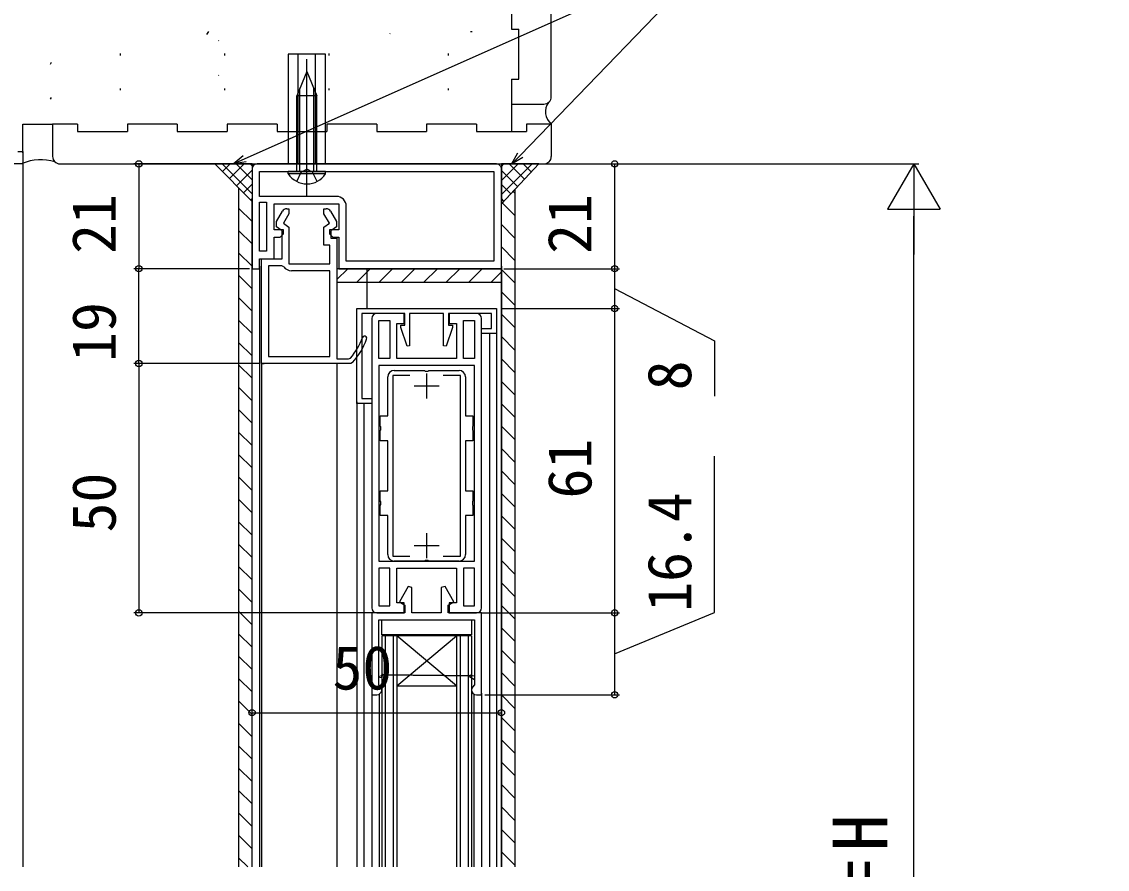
# Model space of a CAD drawing. Units: millimetres, scale not verified. Extents: x -525 to 525, y -782 to 777.
# Drawn here: x -389.2 to -171.5, y -379.8 to -209.9 of the extents above; entities that cross this region are included whole.
import ezdxf
from ezdxf.enums import TextEntityAlignment as Align

# ---------------------------------------------------------------- set-up
doc = ezdxf.new("R2010")
doc.units = ezdxf.units.MM
doc.header["$LTSCALE"] = 4
for name, color, linetype in [('0-2_YKK_11', 7, 'Continuous'), ('0-3_YKK_12', 2, 'Continuous'), ('0-4_YKK_13', 4, 'Continuous'), ('0-6_YKK_D', 6, 'Continuous'), ('0-8_YSS_K', 3, 'Continuous'), ('0-9_YSS_KE', 3, 'Continuous')]:
    doc.layers.add(name, color=color, linetype=linetype)
doc.styles.add('ＭＳ ゴシック', font='')
doc.styles.get('ＭＳ ゴシック').set_extended_font_data('MS Gothic')

msp = doc.modelspace()

# ---------------------------------------------------------------- linework, layer by layer
at = {"layer": '0-2_YKK_11'}
for p, q in [((-293.996, -238.425), (-341.996, -238.425)), ((-318.996, -269.425), (-318.996, -327.425)), ((-296.996, -327.425), (-296.996, -269.425)), ((-307.996, -280.425), (-307.996, -285.425)), ((-310.496, -282.925), (-305.496, -282.925)), ((-307.996, -312.425), (-307.996, -317.425)), ((-310.496, -314.925), (-305.496, -314.925)), ((-317.21, -341.025), (-316.871, -340.829)), ((-316.621, -341.262), (-316.621, -341.262))]:
    msp.add_line(p, q, dxfattribs=at)
for points in [[(-389.996, -235.925), (-388.996, -235.925), (-388.996, -238.425), (-406.996, -238.425)], [(-342.996, -239.425), (-342.996, -259.425), (-341.496, -259.425), (-341.496, -257.425), (-338.596, -257.425), (-338.596, -253.125), (-337.396, -253.125), (-336.696, -252.425), (-336.696, -251.625), (-338.596, -251.625), (-338.596, -246.425), (-325.596, -246.425), (-325.596, -251.625), (-327.496, -251.625), (-327.496, -252.425), (-326.796, -253.125), (-325.596, -253.125), (-325.596, -259.425), (-292.996, -259.425), (-292.996, -239.425)], [(-341.496, -239.925), (-294.496, -239.925), (-294.496, -257.925), (-324.096, -257.925), (-324.096, -253.125), (-324.096, -246.925)], [(-326.096, -244.925), (-341.496, -244.925), (-341.496, -239.925)], [(-322.844, -278.256), (-323.219, -278.425), (-341.096, -278.425), (-341.096, -257.425), (-336.996, -257.425), (-336.996, -251.825), (-338.096, -251.055), (-338.096, -249.962), (-336.92, -247.925)], [(-336.054, -247.425), (-335.596, -247.425), (-335.596, -248.432), (-336.691, -250.329), (-335.596, -251.096), (-335.596, -258.425), (-327.396, -258.425), (-327.396, -254.725), (-328.596, -254.725), (-328.596, -251.096), (-327.501, -250.329), (-328.596, -248.432), (-328.596, -247.425), (-328.138, -247.425)], [(-327.272, -247.925), (-326.096, -249.962), (-326.096, -251.055), (-327.196, -251.825), (-327.196, -253.325), (-325.996, -253.325)], [(-325.996, -253.325), (-325.996, -277.525), (-323.634, -277.525), (-323.249, -277.344)], [(-339.696, -258.825), (-339.696, -277.025), (-327.396, -277.025), (-327.396, -259.825), (-335.096, -259.825)], [(-336.639, -259.033), (-337.045, -258.825), (-339.696, -258.825)], [(-297.996, -268.425), (-303.496, -268.425), (-303.496, -270.425), (-301.996, -270.425), (-301.996, -277.425), (-313.996, -277.425), (-313.996, -270.425), (-312.496, -270.425), (-312.496, -268.425), (-317.996, -268.425)], [(-314.496, -279.825), (-308.454, -279.825), (-308.271, -279.945), (-307.721, -279.945), (-307.538, -279.825), (-301.496, -279.825)], [(-315.796, -316.725), (-315.796, -308.925), (-317.296, -308.925), (-317.296, -306.883), (-317.176, -306.7), (-317.176, -306.15), (-317.296, -305.967), (-317.296, -303.925), (-315.796, -303.925), (-315.796, -293.925), (-317.296, -293.925), (-317.296, -291.883), (-317.176, -291.7), (-317.176, -291.15), (-317.296, -290.967), (-317.296, -288.925), (-315.796, -288.925), (-315.796, -281.125)], [(-311.332, -280.825), (-314.796, -280.825), (-314.796, -317.025), (-311.332, -317.025)], [(-304.66, -317.025), (-301.196, -317.025), (-301.196, -280.825), (-304.66, -280.825)], [(-300.196, -281.125), (-300.196, -288.925), (-298.696, -288.925), (-298.696, -290.967), (-298.816, -291.15), (-298.816, -291.7), (-298.696, -291.883), (-298.696, -293.925), (-300.196, -293.925)], [(-300.196, -293.925), (-300.196, -303.925), (-298.696, -303.925), (-298.696, -305.967), (-298.816, -306.15), (-298.816, -306.7), (-298.696, -306.883), (-298.696, -308.925), (-300.196, -308.925), (-300.196, -316.725)], [(-317.996, -328.425), (-312.496, -328.425), (-312.496, -326.425), (-313.996, -326.425), (-313.996, -319.425), (-301.996, -319.425), (-301.996, -326.425), (-303.496, -326.425), (-303.496, -328.425), (-297.996, -328.425)], [(-301.496, -318.025), (-307.538, -318.025), (-307.721, -317.905), (-308.271, -317.905), (-308.454, -318.025), (-314.496, -318.025)], [(-297.996, -344.825), (-296.996, -344.825), (-296.996, -328.425), (-303.646, -328.425), (-303.646, -326.872), (-302.525, -326.225), (-304.305, -323.143), (-305.046, -323.341), (-305.046, -328.425), (-310.946, -328.425), (-310.946, -323.341), (-311.687, -323.143), (-313.467, -326.225), (-312.346, -326.872), (-312.346, -328.425), (-318.996, -328.425), (-318.996, -344.825), (-317.996, -344.825)], [(-317.596, -329.825), (-298.396, -329.825), (-298.396, -341.025), (-298.396, -341.825), (-298.396, -342.85), (-298.771, -343.334), (-298.996, -343.625), (-298.996, -343.825)], [(-316.996, -343.825), (-316.996, -343.625), (-317.221, -343.334), (-317.596, -342.85), (-317.596, -341.825), (-317.596, -341.025), (-317.596, -329.825)], [(-316.871, -340.829), (-317.21, -341.025), (-317.21, -341.025)], [(-298.782, -341.025), (-316.871, -340.829), (-298.396, -341.025)], [(-298.396, -341.825), (-299.371, -341.262), (-299.121, -340.829), (-298.782, -341.025), (-298.782, -341.025)]]:
    msp.add_lwpolyline(points, dxfattribs=at)
for points in [[(-341.496, -255.925), (-341.496, -246.125), (-340.096, -246.125), (-340.096, -255.925)], [(-321.996, -267.425), (-293.996, -267.425), (-293.996, -272.425), (-296.996, -272.425), (-296.996, -271.425), (-294.996, -271.425), (-294.996, -268.425), (-303.596, -268.425), (-303.596, -270.725), (-302.796, -270.725), (-302.796, -271.225), (-304.096, -274.963), (-304.596, -274.878), (-304.596, -268.425), (-311.396, -268.425), (-311.396, -274.878), (-311.896, -274.963), (-313.196, -271.225), (-313.196, -270.725), (-312.396, -270.725), (-312.396, -268.425), (-320.996, -268.425), (-320.996, -285.425), (-318.996, -285.425), (-318.996, -286.425), (-321.996, -286.425)], [(-315.396, -269.825), (-315.396, -277.425), (-317.596, -277.425), (-317.596, -269.825)], [(-298.396, -269.825), (-298.396, -277.425), (-300.596, -277.425), (-300.596, -269.825)], [(-298.396, -318.025), (-298.396, -278.825), (-317.596, -278.825), (-317.596, -318.025)], [(-315.396, -327.025), (-315.396, -319.425), (-317.596, -319.425), (-317.596, -327.025)], [(-298.396, -327.025), (-298.396, -319.425), (-300.596, -319.425), (-300.596, -327.025)]]:
    msp.add_lwpolyline(points, close=True, dxfattribs=at)
for centre, radius, start, end in [((-341.996, -239.425), 1, 90.00001, 179.99999), ((-293.996, -239.425), 1, 0.00001, 89.99999), ((-326.096, -246.925), 2, 0.00001, 89.99999), ((-336.054, -248.425), 1, 90, 150.00002), ((-328.138, -248.425), 1, 29.99998, 90), ((-335.096, -257.925), 1.9, 215.68531, 269.99999), ((-317.996, -269.425), 1, 90.00001, 179.99999), ((-297.996, -269.425), 1, 0.00001, 89.99999), ((-334.095, -268.335), 14.1, 320.28516, 339.73341), ((-334.095, -268.335), 15, 318.5951, 339.7334), ((-320.446, -273.375), 0.45, 339.73339, 159.73341), ((-314.496, -281.125), 1.3, 90.00001, 179.99999), ((-301.496, -281.125), 1.3, 0.00001, 89.99999), ((-314.496, -316.725), 1.3, 180.00001, 269.99999), ((-301.496, -316.725), 1.3, 270.00001, 359.99999), ((-317.996, -327.425), 1, 180.00001, 269.99999), ((-297.996, -327.425), 1, 270.00001, 359.99999), ((-317.234, -340.927), 0.376, 195.12324, 15.12326), ((-316.746, -341.045), 0.25, 299.99992, 119.99994), ((-317.996, -343.825), 1, 270.00001, 359.99999), ((-297.996, -343.825), 1, 180.00001, 269.99999)]:
    msp.add_arc(centre, radius, start, end, dxfattribs=at)
at = {"layer": '0-3_YKK_12'}
for p, q in [((-388.996, -235.925), (-388.996, -379.331)), ((-342.996, -379.331), (-342.996, -258.925)), ((-341.496, -258.925), (-341.496, -379.331)), ((-292.996, -258.925), (-292.996, -379.331)), ((-319.995, -259.425), (-319.995, -267.425)), ((-295.396, -272.425), (-295.396, -379.331)), ((-293.996, -272.125), (-293.996, -379.331)), ((-341.096, -278.425), (-341.096, -379.331)), ((-341.096, -278.425), (-340.596, -278.425)), ((-325.996, -278.425), (-325.996, -379.331)), ((-321.996, -286.125), (-321.996, -379.331)), ((-320.597, -286.425), (-320.597, -379.331)), ((-316.996, -333.025), (-316.996, -379.331)), ((-298.996, -333.025), (-316.996, -333.025)), ((-316.296, -333.025), (-316.296, -379.331)), ((-314.696, -333.025), (-314.696, -379.331)), ((-313.996, -333.025), (-313.996, -379.331)), ((-313.996, -343.025), (-301.996, -333.025)), ((-301.996, -333.025), (-301.996, -379.331)), ((-301.296, -333.025), (-301.296, -379.331)), ((-299.696, -333.025), (-299.696, -379.331)), ((-298.996, -333.025), (-298.996, -379.331)), ((-318.995, -344.547), (-318.995, -379.331)), ((-317.496, -344.691), (-317.496, -379.331)), ((-298.496, -344.691), (-298.496, -379.331)), ((-296.996, -344.525), (-296.996, -379.331))]:
    msp.add_line(p, q, dxfattribs=at)
msp.add_lwpolyline([(-313.996, -343.025), (-301.996, -343.025), (-313.996, -333.025)], dxfattribs=at)
at = {"layer": '0-4_YKK_13'}
for p, q in [((-333.746, -238.425), (-333.746, -216.425)), ((-331.996, -244.925), (-331.996, -217.425)), ((-330.246, -238.425), (-330.246, -216.425)), ((-331.996, -219.925), (-333.996, -224.753)), ((-333.396, -239.925), (-333.396, -223.305)), ((-330.596, -239.925), (-330.596, -223.305)), ((-333.996, -239.925), (-333.996, -224.753)), ((-329.996, -239.925), (-329.996, -224.753)), ((-328.246, -239.925), (-335.746, -239.925)), ((-333.996, -239.925), (-329.996, -239.925)), ((-328.246, -240.434), (-328.246, -239.925))]:
    msp.add_line(p, q, dxfattribs=at)
for points in [[(-335.746, -238.425), (-328.246, -238.425), (-328.246, -216.425), (-335.746, -216.425)], [(-316.996, -329.825), (-298.996, -329.825), (-298.996, -332.825), (-316.996, -332.825)]]:
    msp.add_lwpolyline(points, close=True, dxfattribs=at)
for points in [[(-331.996, -219.925), (-329.996, -224.753), (-333.996, -224.753)], [(-328.246, -240.434), (-335.746, -240.434), (-335.746, -239.925)], [(-334.046, -241.934), (-333.141, -240.079), (-331.996, -239.47)], [(-329.946, -241.934), (-330.851, -240.079), (-331.996, -239.47)]]:
    msp.add_lwpolyline(points, dxfattribs=at)
msp.add_arc((-331.996, -237.898), 4.527, 214.06671, 325.93329, dxfattribs=at)
at = {"layer": '0-6_YKK_D'}
for p, q in [((-342.996, -238.425), (-366.696, -238.425)), ((-365.696, -238.425), (-365.696, -259.425)), ((-292.496, -238.425), (-269.296, -238.425)), ((-291.496, -238.425), (-209.296, -238.425)), ((-270.296, -238.425), (-270.296, -259.425)), ((-210.296, -238.425), (-215.546, -247.518)), ((-210.296, -238.425), (-205.046, -247.518)), ((-210.296, -238.425), (-210.296, -256.611)), ((-215.546, -247.518), (-205.046, -247.518)), ((-210.296, -512.925), (-210.296, -248.925)), ((-343.496, -259.425), (-366.696, -259.425)), ((-343.496, -259.425), (-366.696, -259.425)), ((-365.696, -278.425), (-365.696, -259.425)), ((-292.496, -259.425), (-269.296, -259.425)), ((-292.496, -259.425), (-269.296, -259.425)), ((-270.296, -259.425), (-270.296, -267.425)), ((-292.796, -267.425), (-269.296, -267.425)), ((-292.796, -267.425), (-269.296, -267.425)), ((-270.296, -267.425), (-270.296, -328.425)), ((-341.596, -278.425), (-366.696, -278.425)), ((-341.596, -278.425), (-366.696, -278.425)), ((-365.696, -278.425), (-365.696, -328.425)), ((-318.996, -328.425), (-366.696, -328.425)), ((-296.996, -328.425), (-269.296, -328.425)), ((-296.996, -328.425), (-269.296, -328.425)), ((-270.296, -328.425), (-270.296, -344.825)), ((-296.296, -344.825), (-269.296, -344.825)), ((-342.996, -348.425), (-292.996, -348.425))]:
    msp.add_line(p, q, dxfattribs=at)
for points in [[(-346.815, -238.425), (-344.486, -237.388), (-248.753, -194.765), (-162.542, -194.765)], [(-290.974, -238.486), (-289.202, -236.652), (-248.753, -194.765)], [(-344.208, -238.012), (-346.815, -238.425), (-344.764, -236.764)], [(-288.711, -237.126), (-290.974, -238.486), (-289.694, -236.177)], [(-270.296, -263.425), (-250.296, -273.896), (-250.296, -284.987)], [(-270.296, -336.625), (-250.296, -328.355), (-250.296, -297.014)]]:
    msp.add_lwpolyline(points, dxfattribs=at)
for centre in [(-365.696, -238.425), (-270.296, -238.425), (-365.696, -259.425), (-365.696, -259.425), (-270.296, -259.425), (-270.296, -259.425), (-270.296, -267.425), (-270.296, -267.425), (-365.696, -278.425), (-365.696, -278.425), (-365.696, -328.425), (-270.296, -328.425), (-270.296, -328.425), (-270.296, -344.825), (-342.996, -348.425), (-292.996, -348.425)]:
    msp.add_circle(centre, 0.637, dxfattribs=at)
at = {"layer": '0-8_YSS_K'}
for p, q in [((-351.732, -211.895), (-352.119, -212.479)), ((-315.346, -212.331), (-315.28, -212.307)), ((-299.196, -211.855), (-298.846, -211.855)), ((-289.496, -221.423), (-289.496, -211.423)), ((-289.496, -221.423), (-289.496, -211.423)), ((-349.677, -213.663), (-349.701, -213.729)), ((-369.456, -216.325), (-369.456, -216.675)), ((-348.526, -216.325), (-348.526, -216.675)), ((-327.596, -216.325), (-327.596, -216.675)), ((-303.666, -216.325), (-303.666, -216.675)), ((-383.255, -218.086), (-383.512, -218.475)), ((-349.677, -220.663), (-349.701, -220.729)), ((-290.996, -221.423), (-289.496, -221.423)), ((-290.996, -221.423), (-290.996, -226.425)), ((-290.996, -221.423), (-289.496, -221.423)), ((-290.996, -221.423), (-290.996, -226.425)), ((-369.456, -223.325), (-369.456, -223.675)), ((-348.526, -223.325), (-348.526, -223.675)), ((-327.596, -223.325), (-327.596, -223.675)), ((-303.666, -223.325), (-303.666, -223.675)), ((-383.255, -225.086), (-383.512, -225.475)), ((-290.996, -226.425), (-290.996, -230.425)), ((-290.996, -226.425), (-290.996, -231.925)), ((-377.994, -230.425), (-382.996, -230.425)), ((-377.994, -230.425), (-382.996, -230.425)), ((-377.994, -230.425), (-377.994, -231.925)), ((-377.994, -230.425), (-377.994, -231.925)), ((-357.996, -230.425), (-357.996, -231.925)), ((-357.996, -230.425), (-357.996, -231.925)), ((-337.996, -230.425), (-337.996, -231.925)), ((-337.996, -230.425), (-337.996, -231.925)), ((-317.998, -230.425), (-327.996, -230.425)), ((-327.996, -230.425), (-327.996, -231.925)), ((-317.998, -230.425), (-317.998, -231.925)), ((-317.998, -230.425), (-317.998, -231.925)), ((-297.998, -230.425), (-297.998, -231.925)), ((-297.998, -230.425), (-297.998, -231.925)), ((-377.994, -231.925), (-367.994, -231.925)), ((-377.994, -231.925), (-367.994, -231.925)), ((-357.996, -231.925), (-347.996, -231.925)), ((-357.996, -231.925), (-347.996, -231.925)), ((-337.996, -231.925), (-327.996, -231.925)), ((-337.996, -231.925), (-327.996, -231.925)), ((-317.998, -231.925), (-307.998, -231.925)), ((-317.998, -231.925), (-307.998, -231.925)), ((-297.998, -231.925), (-287.998, -231.925)), ((-297.998, -231.925), (-287.998, -231.925)), ((-350.337, -238.542), (-350.22, -238.425)), ((-342.996, -244.451), (-349.022, -238.425)), ((-348.928, -239.961), (-347.391, -238.425)), ((-347.518, -241.38), (-344.563, -238.425)), ((-342.996, -241.622), (-346.194, -238.425)), ((-342.996, -238.794), (-343.365, -238.425)), ((-292.996, -238.923), (-292.498, -238.425)), ((-292.996, -241.751), (-289.67, -238.425)), ((-292.996, -244.579), (-286.841, -238.425)), ((-288.386, -241.503), (-291.465, -238.425)), ((-287.019, -240.042), (-288.636, -238.425)), ((-285.651, -238.582), (-285.808, -238.425)), ((-346.109, -242.799), (-342.996, -239.686)), ((-289.754, -242.963), (-292.996, -239.722)), ((-344.7, -244.219), (-342.996, -242.515)), ((-291.122, -244.424), (-292.996, -242.55)), ((-343.291, -245.638), (-342.996, -245.343)), ((-292.49, -245.885), (-292.996, -245.379)), ((-290.296, -244.301), (-290.663, -243.934)), ((-342.996, -249.972), (-345.696, -247.272)), ((-290.296, -248.791), (-292.834, -246.252)), ((-342.996, -254.462), (-345.696, -251.762)), ((-290.296, -253.281), (-292.996, -250.581)), ((-342.996, -258.953), (-345.696, -256.253)), ((-290.296, -257.771), (-292.996, -255.071)), ((-342.996, -263.443), (-345.696, -260.743)), ((-325.996, -261.617), (-323.804, -259.425)), ((-322.014, -262.125), (-319.314, -259.425)), ((-317.524, -262.125), (-314.824, -259.425)), ((-313.033, -262.125), (-310.333, -259.425)), ((-308.543, -262.125), (-305.843, -259.425)), ((-304.053, -262.125), (-301.353, -259.425)), ((-299.563, -262.125), (-296.863, -259.425)), ((-295.073, -262.125), (-292.996, -260.048)), ((-290.296, -262.261), (-292.996, -259.561)), ((-342.996, -267.933), (-345.696, -265.233)), ((-290.296, -266.751), (-292.996, -264.051)), ((-342.996, -272.423), (-345.696, -269.723)), ((-290.296, -271.241), (-292.996, -268.541)), ((-342.996, -276.913), (-345.696, -274.213)), ((-290.296, -275.732), (-292.996, -273.032)), ((-290.296, -280.222), (-292.996, -277.522)), ((-342.996, -281.403), (-345.696, -278.703)), ((-290.296, -284.712), (-292.996, -282.012)), ((-342.996, -285.893), (-345.696, -283.193)), ((-290.296, -289.202), (-292.996, -286.502)), ((-342.996, -290.383), (-345.696, -287.683)), ((-290.296, -293.692), (-292.996, -290.992)), ((-342.996, -294.874), (-345.696, -292.174)), ((-290.296, -298.182), (-292.996, -295.482)), ((-342.996, -299.364), (-345.696, -296.664)), ((-290.296, -302.672), (-292.996, -299.972)), ((-342.996, -303.854), (-345.696, -301.154)), ((-290.296, -307.162), (-292.996, -304.462)), ((-342.996, -308.344), (-345.696, -305.644)), ((-290.296, -311.653), (-292.996, -308.953)), ((-342.996, -312.834), (-345.696, -310.134)), ((-290.296, -316.143), (-292.996, -313.443)), ((-342.996, -317.324), (-345.696, -314.624)), ((-342.996, -321.814), (-345.696, -319.114)), ((-290.296, -320.633), (-292.996, -317.933)), ((-342.996, -326.305), (-345.696, -323.605)), ((-290.296, -325.123), (-292.996, -322.423)), ((-342.996, -330.795), (-345.696, -328.095)), ((-290.296, -329.613), (-292.996, -326.913)), ((-342.996, -335.285), (-345.696, -332.585)), ((-290.296, -334.103), (-292.996, -331.403)), ((-342.996, -339.775), (-345.696, -337.075)), ((-290.296, -338.593), (-292.996, -335.893)), ((-342.996, -344.265), (-345.696, -341.565)), ((-290.296, -343.083), (-292.996, -340.383)), ((-342.996, -348.755), (-345.696, -346.055)), ((-290.296, -347.574), (-292.996, -344.874)), ((-290.296, -352.064), (-292.996, -349.364)), ((-342.996, -353.245), (-345.696, -350.545)), ((-290.296, -356.554), (-292.996, -353.854)), ((-342.996, -357.735), (-345.696, -355.035)), ((-290.296, -361.044), (-292.996, -358.344)), ((-342.996, -362.226), (-345.696, -359.526)), ((-290.296, -365.534), (-292.996, -362.834)), ((-342.996, -366.716), (-345.696, -364.016)), ((-290.296, -370.024), (-292.996, -367.324)), ((-342.996, -371.206), (-345.696, -368.506)), ((-290.296, -374.514), (-292.996, -371.814)), ((-342.996, -375.696), (-345.696, -372.996)), ((-290.296, -379.005), (-292.996, -376.305)), ((-343.851, -379.331), (-345.696, -377.486))]:
    msp.add_line(p, q, dxfattribs=at)
for points in [[(-290.996, -201.425), (-290.996, -211.423), (-289.496, -211.423)], [(-290.996, -201.425), (-290.996, -211.423), (-289.496, -211.423)], [(-389, -236.225), (-389, -230.425), (-382.996, -230.425)], [(-357.996, -230.425), (-367.994, -230.425), (-367.994, -231.925)], [(-357.996, -230.425), (-367.994, -230.425), (-367.994, -231.925)], [(-337.996, -230.425), (-347.996, -230.425), (-347.996, -231.925)], [(-337.996, -230.425), (-347.996, -230.425), (-347.996, -231.925)], [(-317.998, -230.425), (-327.996, -230.425), (-327.996, -231.925)], [(-297.998, -230.425), (-307.998, -230.425), (-307.998, -231.925)], [(-297.998, -230.425), (-307.998, -230.425), (-307.998, -231.925)], [(-282.996, -230.425), (-287.998, -230.425), (-287.998, -231.925)], [(-282.996, -230.425), (-287.998, -230.425), (-287.998, -231.925)], [(-342.996, -379.331), (-342.996, -245.935), (-345.696, -243.215), (-345.696, -379.331)], [(-292.996, -379.331), (-292.996, -246.425), (-290.296, -243.542), (-290.296, -379.331)]]:
    msp.add_lwpolyline(points, dxfattribs=at)
for points in [[(-350.453, -238.425), (-342.996, -238.425), (-342.996, -245.935)], [(-285.504, -238.425), (-292.996, -238.425), (-292.996, -246.425)], [(-325.996, -262.125), (-292.996, -262.125), (-292.996, -259.425), (-325.996, -259.425)]]:
    msp.add_lwpolyline(points, close=True, dxfattribs=at)
for centre, radius, start, end in [((-281.022, -227.969), 3.151, 143.43983, 231.21427), ((-385.314, -247.622), 10.023, 74.03045, 112.1153)]:
    msp.add_arc(centre, radius, start, end, dxfattribs=at)
at = {"layer": '0-9_YSS_KE'}
for p, q in [((-282.996, -224.925), (-282.996, -127.925)), ((-290.996, -226.425), (-284.496, -226.425)), ((-382.996, -230.425), (-382.996, -236.925)), ((-282.996, -230.425), (-282.996, -236.925)), ((-381.496, -238.425), (-284.496, -238.425))]:
    msp.add_line(p, q, dxfattribs=at)
for centre, start, end in [((-284.496, -224.925), 269.99999, 359.99999), ((-381.496, -236.925), 179.99999, 269.99999), ((-284.496, -236.925), 269.99999, 359.99999)]:
    msp.add_arc(centre, 1.5, start, end, dxfattribs=at)

# ---------------------------------------------------------------- texts
at = {"layer": '0-6_YKK_D', "style": 'ＭＳ ゴシック'}
for s, height, p in [('21', 8.798, (-367.696, -256.459)), ('21', 8.798, (-272.296, -256.459)), ('19', 8.798, (-367.696, -278.095)), ('8', 8.798, (-252.296, -283.805)), ('61', 8.798, (-272.296, -305.493)), ('50', 8.798, (-367.696, -312.288)), ('16.4', 8.798, (-252.296, -328.195)), ('KH－2＝H', 11, (-212.296, -428.695))]:
    msp.add_text(s, height=height, rotation=90, dxfattribs=at).set_placement(p, align=Align.BOTTOM_LEFT)
msp.add_text('50', height=8.798, dxfattribs=at).set_placement((-326.86, -346.425), align=Align.BOTTOM_LEFT)

doc.saveas('drawing.dxf')
